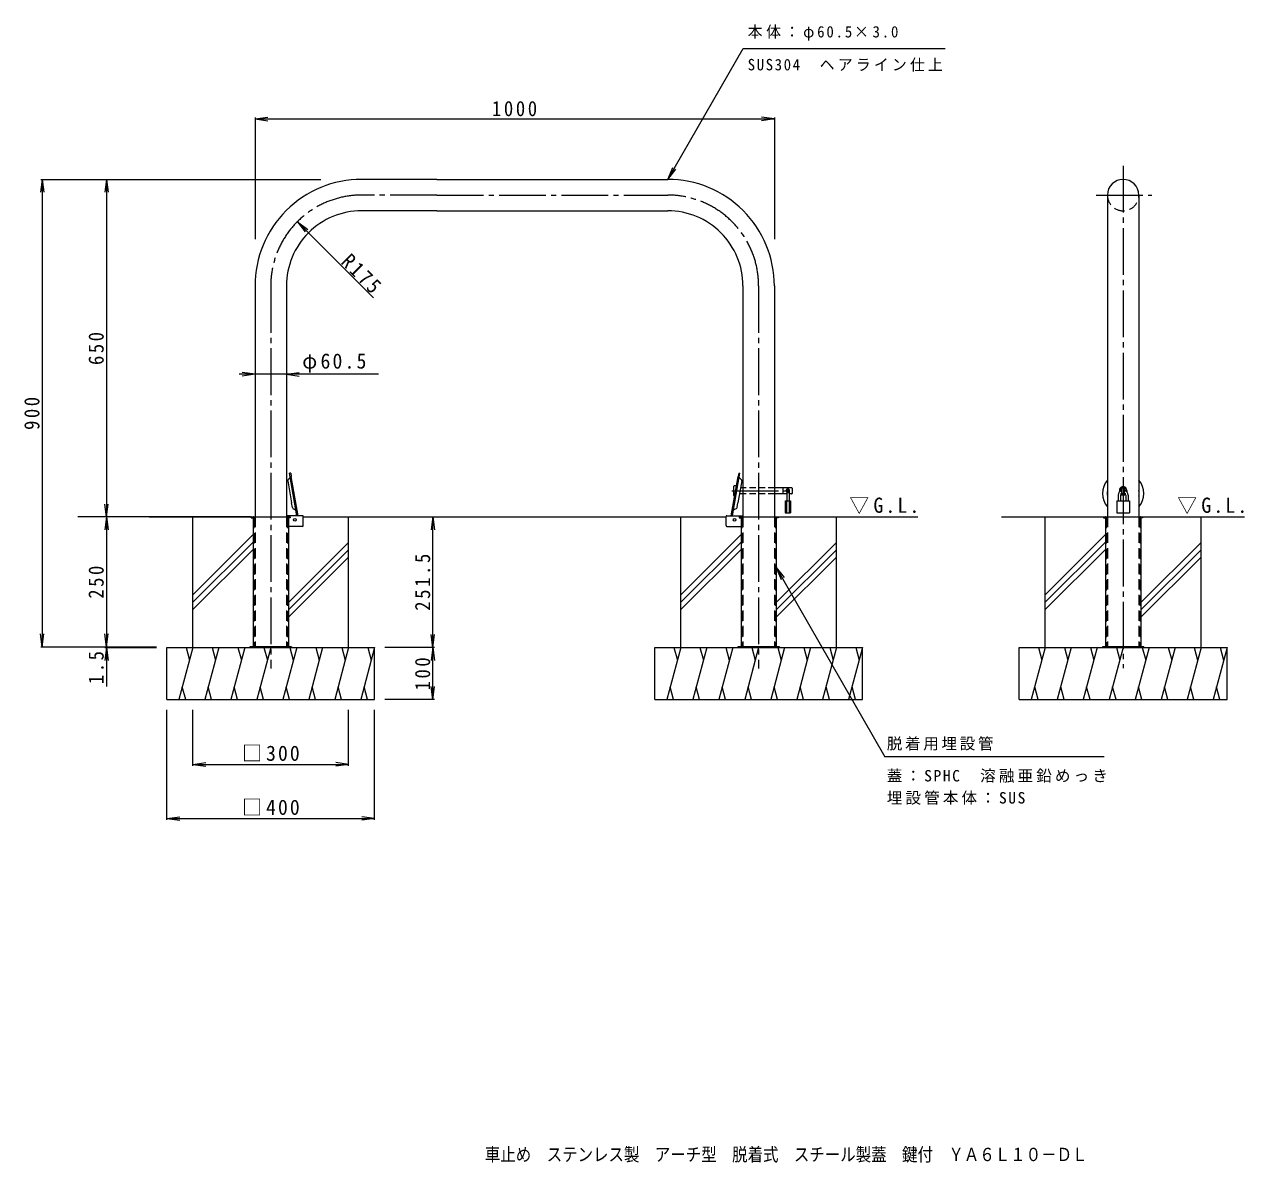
# Model space of a CAD drawing. Units: millimetres, scale not verified. Extents: x -1747 to 1775, y -1370 to 822.
# Drawn here: x -1747 to 601, y -1370 to 822 of the extents above; entities that cross this region are included whole.
import ezdxf
from ezdxf.enums import TextEntityAlignment as Align

# ---------------------------------------------------------------- set-up
doc = ezdxf.new("R2010")
doc.units = ezdxf.units.MM
doc.header["$LTSCALE"] = 10
for name, pattern in [('CHAIN1', [8, 5, -1, 1, -1]), ('CHAIN2', [12, 9, -1, 1, -1]), ('DASHED1', [1.8, 1.2, -0.6]), ('DASHED2', [3, 2, -1])]:
    doc.linetypes.add(name, pattern=pattern)
for name, color, linetype, lineweight in [('C-0', 4, 'Continuous', 18), ('C-1', 7, 'Continuous', 18), ('C-2', 4, 'Continuous', 18), ('C-3', 3, 'DASHED2', 18), ('C-4', 7, 'Continuous', 18), ('C-5', 7, 'Continuous', 18), ('C-6', 7, 'Continuous', 18), ('C-A', 2, 'Continuous', 18), ('C-E', 6, 'Continuous', 9)]:
    doc.layers.add(name, color=color, linetype=linetype, lineweight=lineweight)
doc.layers.add('F-F_F-Fﾚｲﾔ', color=2, linetype='Continuous')
doc.styles.add('ＭＳ ゴシック', font='')
doc.styles.get('ＭＳ ゴシック').set_extended_font_data('MS Gothic')

msp = doc.modelspace()

# ---------------------------------------------------------------- linework, layer by layer
at = {"layer": 'C-0', "color": 7, "linetype": 'CHAIN2'}
for p, q in [((368.93, 549.73), (368.93, -417.54)), ((-952.6, 493.22), (-1097.35, 493.22)), ((-952.6, 493.22), (-507.85, 493.22)), ((317.04, 493.21), (424.07, 493.21)), ((-1272.35, 318.22), (-1272.35, -418.43)), ((-332.85, 318.22), (-332.85, -418.43)), ((-384.71, -76.29), (-266.1, -76.29))]:
    msp.add_line(p, q, dxfattribs=at)
at = {"layer": 'C-0'}
for p, q in [((361.93, -75.45), (361.93, -77.36)), ((375.93, -75.45), (375.93, -77.36)), ((-1309.85, -126.53), (-1309.85, -128.03)), ((-1309.85, -126.53), (-1309.85, -128.03)), ((-1309.85, -126.53), (-1234.85, -126.53)), ((-1309.85, -128.03), (-1306.35, -128.03)), ((-1306.35, -128.03), (-1306.35, -376.53)), ((-1238.35, -128.03), (-1238.35, -376.53)), ((-1234.85, -128.03), (-1238.35, -128.03)), ((-1234.85, -126.53), (-1234.85, -128.03)), ((-370.35, -126.53), (-370.35, -128.03)), ((-370.35, -126.53), (-370.35, -128.03)), ((-370.35, -126.53), (-295.35, -126.53)), ((-370.35, -128.03), (-366.85, -128.03)), ((-366.85, -128.03), (-366.85, -376.53)), ((-298.85, -128.03), (-298.85, -376.53)), ((-295.35, -128.03), (-298.85, -128.03)), ((-295.35, -126.53), (-295.35, -128.03)), ((331.43, -126.53), (331.43, -128.03)), ((331.43, -126.53), (331.43, -128.03)), ((331.43, -126.53), (406.43, -126.53)), ((331.43, -128.03), (334.93, -128.03)), ((334.93, -128.03), (334.93, -376.53)), ((402.93, -128.03), (402.93, -376.53)), ((406.43, -128.03), (402.93, -128.03)), ((406.43, -126.53), (406.43, -128.03))]:
    msp.add_line(p, q, dxfattribs=at)
at = {"layer": 'C-0', "linetype": 'DASHED2'}
for p, q in [((-1304.85, -128.03), (-1304.85, -376.53)), ((-1239.85, -128.03), (-1239.85, -376.53)), ((-365.35, -128.03), (-365.35, -376.53)), ((-300.35, -128.03), (-300.35, -376.53)), ((336.43, -128.03), (336.43, -376.53)), ((401.43, -128.03), (401.43, -376.53))]:
    msp.add_line(p, q, dxfattribs=at)
at = {"layer": 'C-0', "color": 7, "linetype": 'CHAIN2'}
for centre, start, end in [((-1097.35, 318.22), 89.99976, 180), ((-507.85, 318.22), 0, 90.00024)]:
    msp.add_arc(centre, 175, start, end, dxfattribs=at)
at = {"layer": 'C-0'}
for centre, start, end in [((368.93, -75.45), 359.99939, 180.00061), ((368.93, -77.36), 179.99939, 187.6925), ((368.93, -77.36), 229.58139, 310.41597), ((368.93, -77.36), 352.30522, 0.00061)]:
    msp.add_arc(centre, 7, start, end, dxfattribs=at)
at = {"layer": 'C-0', "linetype": 'DASHED2'}
for centre, start, end in [((-1306.35, -128.03), 0, 90), ((-1238.35, -128.03), 90, 180), ((-366.85, -128.03), 0, 90), ((-298.85, -128.03), 90, 180), ((334.93, -128.03), 0, 90), ((402.93, -128.03), 90, 180)]:
    msp.add_arc(centre, 1.5, start, end, dxfattribs=at)
at = {"layer": 'C-1', "color": 3}
for p, q in [((338.68, -21.55), (338.68, -126.53)), ((399.18, -37.04), (399.18, -126.53)), ((-1211.1, -124.23), (-1242.1, -124.23)), ((-1209.6, -143.23), (-1209.6, -125.73)), ((-395.6, -143.23), (-395.6, -125.73)), ((-394.1, -124.23), (-363.1, -124.23)), ((-1211.1, -144.73), (-1238.35, -144.73)), ((-394.1, -144.73), (-366.85, -144.73))]:
    msp.add_line(p, q, dxfattribs=at)
at = {"layer": 'C-1'}
for p, q in [((-1312.35, -376.53), (-1312.35, -378.03)), ((-1232.35, -376.53), (-1312.35, -376.53)), ((-1284.85, -376.53), (-1284.85, -378.03)), ((-1259.85, -376.53), (-1259.85, -378.03)), ((-1232.35, -376.53), (-1232.35, -378.03)), ((-372.85, -376.53), (-372.85, -378.03)), ((-292.85, -376.53), (-372.85, -376.53)), ((-345.35, -376.53), (-345.35, -378.03)), ((-320.35, -376.53), (-320.35, -378.03)), ((-292.85, -376.53), (-292.85, -378.03)), ((328.93, -376.53), (328.93, -378.03)), ((408.93, -376.53), (328.93, -376.53)), ((356.43, -376.53), (356.43, -378.03)), ((381.43, -376.53), (381.43, -378.03)), ((408.93, -376.53), (408.93, -378.03))]:
    msp.add_line(p, q, dxfattribs=at)
at = {"layer": 'C-1', "color": 3}
for centre, start, end in [((-1211.1, -125.73), 0, 90), ((-394.1, -125.73), 90, 180), ((-1211.1, -143.23), 270, 0), ((-394.1, -143.23), 180, 270)]:
    msp.add_arc(centre, 1.5, start, end, dxfattribs=at)
at = {"layer": 'C-2', "color": 3}
for p, q in [((-952.6, 523.47), (-1097.34, 523.47)), ((-952.6, 523.47), (-507.85, 523.47)), ((338.68, 493.21), (338.68, -55.91)), ((399.18, 493.21), (399.18, -55.85)), ((-952.6, 462.97), (-1097.35, 462.97)), ((-952.6, 462.97), (-507.85, 462.97)), ((-1302.6, 318.22), (-1302.6, -126.53)), ((-1242.1, 318.22), (-1242.1, -126.53)), ((-363.1, 318.22), (-363.1, -126.53)), ((-302.6, 318.22), (-302.6, -126.53))]:
    msp.add_line(p, q, dxfattribs=at)
at = {"layer": 'C-2'}
for p, q in [((-1233.92, -42.19), (-1236.18, -42.59)), ((-1221.79, -124.23), (-1236.18, -42.59)), ((-1233.92, -42.19), (-1232.72, -49)), ((-383.4, -124.23), (-369.01, -42.59)), ((-371.28, -42.19), (-372.48, -49)), ((-371.28, -42.19), (-369.01, -42.59)), ((-1239.73, -56.99), (-1232.26, -99.4)), ((-1238.9, -54.35), (-1235.08, -50.53)), ((-1219.45, -124.23), (-1232.72, -49)), ((-385.74, -124.23), (-372.48, -49)), ((-365.46, -56.99), (-372.93, -99.4)), ((-366.29, -54.35), (-370.11, -50.53)), ((-1230.64, -108.56), (-1232.26, -99.4)), ((-1228.97, -110.75), (-1224.06, -113.04)), ((-376.22, -110.75), (-381.13, -113.04)), ((-374.55, -108.56), (-372.93, -99.4))]:
    msp.add_line(p, q, dxfattribs=at)
at = {"layer": 'C-2', "color": 3}
for centre, radius, start, end in [((-1097.35, 318.22), 205.25, 89.99977, 180), ((-507.85, 318.22), 205.25, 0, 90.00023), ((368.93, 493.21), 30.25, 0, 180), ((-1097.35, 318.22), 144.75, 89.9998, 180), ((-507.85, 318.22), 144.75, 0, 90.0002)]:
    msp.add_arc(centre, radius, start, end, dxfattribs=at)
at = {"layer": 'C-2', "color": 3, "linetype": 'DASHED2'}
msp.add_arc((368.93, 493.21), 30.25, 180.00047, 0.00047, dxfattribs=at)
at = {"layer": 'C-2'}
for centre, radius, start, end in [((-1236.78, -56.47), 3, 135.00081, 190.00044), ((-1235.58, -50.03), 0.7, 315.00111, 10.00201), ((-369.61, -50.03), 0.7, 169.99799, 224.99889), ((-368.41, -56.47), 3, 349.99956, 44.99919), ((-1227.69, -108.04), 3, 190.00035, 244.99828), ((-1224.36, -113.68), 0.7, 9.99756, 64.99773), ((-380.83, -113.68), 0.7, 115.00227, 170.00244), ((-377.5, -108.04), 3, 295.00172, 349.99965)]:
    msp.add_arc(centre, radius, start, end, dxfattribs=at)
for major_axis, start_param, end_param in [((39.75, 0), 2.435662, 3.8475233), ((39.75, 0), 5.5772489, 6.9870586), ((30.75, 0), 2.9610315, 3.3221538), ((30.75, 0), 6.1025973, 6.4637734)]:
    msp.add_ellipse((368.93, -81.38), major_axis=major_axis, ratio=0.9945, start_param=start_param, end_param=end_param, dxfattribs=at)
at = {"layer": 'C-3'}
for p, q in [((-1302.6, -126.53), (-1302.6, -376.53)), ((-1242.1, -126.53), (-1242.1, -376.53)), ((-363.1, -126.53), (-363.1, -376.53)), ((-302.6, -126.53), (-302.6, -376.53)), ((338.68, -126.53), (338.68, -376.53)), ((399.18, -126.53), (399.18, -376.53))]:
    msp.add_line(p, q, dxfattribs=at)
at = {"layer": 'C-4'}
for p, q in [((-1302.6, 639.73), (-1277.81, 642.99)), ((-1302.6, 642.73), (-1302.6, 408.14)), ((-1302.6, 639.73), (-1277.81, 636.46)), ((-1302.6, 639.73), (-302.6, 639.73)), ((-302.6, 639.73), (-327.38, 642.99)), ((-302.6, 639.73), (-327.38, 636.46)), ((-302.6, 642.73), (-302.6, 408.14)), ((-1712.22, 523.47), (-1715.48, 498.69)), ((-1715.22, 523.47), (-1175.65, 523.47)), ((-1712.22, 523.47), (-1712.22, -376.53)), ((-1712.22, 523.47), (-1708.95, 498.69)), ((-1588.57, 523.47), (-1591.84, 498.69)), ((-1588.57, 523.47), (-1588.57, -126.53)), ((-1588.57, 523.47), (-1585.31, 498.69)), ((-1221.05, 442.01), (-1205.83, 422.17)), ((-1064.99, 148.08), (-1333.06, 148.08)), ((-1302.6, 148.08), (-1327.38, 151.34)), ((-1302.6, 148.08), (-1327.38, 144.81)), ((-1302.6, 148.08), (-1302.6, 146.28)), ((-1242.1, 148.08), (-1217.31, 151.34)), ((-1242.1, 148.08), (-1242.1, 146.28)), ((-1242.1, 148.08), (-1217.31, 144.81)), ((-1588.57, -126.53), (-1591.84, -101.74)), ((-1588.57, -126.53), (-1585.31, -101.74)), ((-1588.57, -126.53), (-1591.84, -151.31)), ((-1588.57, -126.53), (-1588.57, -378.03)), ((-1588.57, -126.53), (-1585.31, -151.31)), ((-959.95, -126.53), (-963.21, -151.32)), ((-959.95, -378.03), (-959.95, -126.53)), ((-959.95, -126.53), (-956.69, -151.32)), ((-1712.22, -376.53), (-1715.48, -351.74)), ((-1712.22, -376.53), (-1708.95, -351.74)), ((-1588.57, -376.53), (-1591.84, -351.74)), ((-1588.57, -376.53), (-1591.84, -351.74)), ((-1588.57, -376.53), (-1585.31, -351.74)), ((-1588.57, -376.53), (-1585.31, -351.74)), ((-959.95, -378.03), (-963.21, -353.24)), ((-959.95, -378.03), (-956.69, -353.24)), ((-1715.22, -376.53), (-1492.35, -376.53)), ((-1588.57, -378.03), (-1591.84, -402.81)), ((-1591.57, -378.03), (-1492.35, -378.03)), ((-1588.57, -378.03), (-1585.31, -402.81)), ((-1588.57, -378.03), (-1588.57, -452.98)), ((-956.95, -378.03), (-1052.35, -378.03)), ((-959.95, -378.03), (-963.21, -402.81)), ((-959.95, -478.03), (-959.95, -378.03)), ((-959.95, -378.03), (-956.69, -402.81)), ((-959.95, -478.03), (-963.21, -453.24)), ((-959.95, -478.03), (-956.69, -453.24)), ((-956.95, -478.03), (-1052.35, -478.03)), ((-1472.35, -710.13), (-1472.35, -498.03)), ((-1422.35, -606.02), (-1422.35, -498.03)), ((-1122.35, -606.02), (-1122.35, -498.03)), ((-1072.35, -710.13), (-1072.35, -498.03)), ((-1422.35, -603.02), (-1397.56, -599.76)), ((-1422.35, -603.02), (-1122.35, -603.02)), ((-1422.35, -603.02), (-1397.56, -606.28)), ((-1122.35, -603.02), (-1147.13, -599.76)), ((-1122.35, -603.02), (-1147.13, -606.28)), ((-1472.35, -707.13), (-1447.56, -703.87)), ((-1072.35, -707.13), (-1097.13, -703.87)), ((-1472.35, -707.13), (-1072.35, -707.13)), ((-1472.35, -707.13), (-1447.56, -710.39)), ((-1072.35, -707.13), (-1097.13, -710.39))]:
    msp.add_line(p, q, dxfattribs=at)
msp.add_lwpolyline([(-1074.6, 295.46), (-1221.05, 442.01), (-1201.22, 426.79)], dxfattribs=at)
at = {"layer": 'C-5'}
for p, q in [((-507.85, 523.47), (-362.41, 775.39)), ((-362.41, 775.39), (25.96, 775.4)), ((-507.85, 523.47), (-498.28, 546.57)), ((-507.85, 523.47), (-492.63, 543.31)), ((366.43, -81.06), (366.43, -71.52)), ((371.43, -81.06), (371.43, -71.52)), ((-298.85, -223.67), (-89.73, -588.46)), ((-298.85, -223.67), (-283.63, -243.5)), ((-298.85, -223.67), (-289.28, -246.77)), ((332.27, -588.46), (-89.73, -588.46))]:
    msp.add_line(p, q, dxfattribs=at)
for centre, radius, start, end in [((368.93, -76.29), 6, 349.8367, 190.1633), ((368.93, -76.29), 6, 234.7027, 305.2973), ((367.43, -71.52), 1, 107.45982, 180), ((367.43, -81.06), 1, 180, 252.54018), ((370.43, -71.52), 1, 0, 72.54018), ((370.43, -81.06), 1, 287.45982, 0)]:
    msp.add_arc(centre, radius, start, end, dxfattribs=at)
at = {"layer": 'C-6'}
for p, q in [((-380.59, -85.29), (-380.59, -67.29)), ((-379.59, -66.29), (-375.53, -66.29)), ((-363.1, -70.29), (-367.8, -70.29)), ((-269.59, -70.29), (-302.6, -70.29)), ((-286.59, -70.29), (-286.59, -82.29)), ((-379.05, -86.29), (-379.59, -86.29)), ((-363.1, -82.29), (-369.92, -82.29)), ((-278.84, -82.29), (-302.6, -82.29)), ((-269.59, -82.29), (-274.34, -82.29)), ((-268.59, -71.29), (-268.59, -81.29))]:
    msp.add_line(p, q, dxfattribs=at)
at = {"layer": 'C-6', "linetype": 'DASHED1'}
for p, q in [((-302.6, -70.29), (-363.1, -70.29)), ((-302.6, -82.29), (-363.1, -82.29))]:
    msp.add_line(p, q, dxfattribs=at)
at = {"layer": 'C-6', "linetype": 'CHAIN1'}
msp.add_line((-276.59, -71.78), (-276.59, -80.84), dxfattribs=at)
at = {"layer": 'C-6', "color": 2}
for p, q in [((359.43, -84.79), (359.43, -95.29)), ((363.93, -84.79), (363.93, -95.29)), ((373.93, -84.79), (373.93, -95.29)), ((378.43, -84.79), (378.43, -95.29)), ((356.93, -95.29), (380.93, -95.29)), ((380.93, -95.29), (380.93, -118.79))]:
    msp.add_line(p, q, dxfattribs=at)
at = {"layer": 'C-6', "color": 6, "lineweight": 9}
for p, q in [((-1309.85, -126.53), (-1643.59, -126.53)), ((-1209.6, -126.53), (-395.6, -126.53)), ((-302.6, -126.53), (-26.18, -126.53))]:
    msp.add_line(p, q, dxfattribs=at)
at = {"layer": 'C-6', "color": 2}
msp.add_lwpolyline([(356.93, -95.29), (356.93, -118.79), (380.93, -118.79)], dxfattribs=at)
at = {"layer": 'C-6'}
for centre, radius, start, end in [((-379.59, -67.29), 1, 90, 180), ((-269.59, -71.29), 1, 0, 90), ((-379.59, -85.29), 1, 180, 270), ((-276.59, -76.29), 3.5, 310.00473, 229.99223), ((-269.59, -81.29), 1, 270, 0)]:
    msp.add_arc(centre, radius, start, end, dxfattribs=at)
at = {"layer": 'C-6', "color": 2}
for radius, start, end in [(9.5, 105.25735, 180), (5, 119.99915, 180), (9.5, 0, 74.74271), (5, 0, 60.00085)]:
    msp.add_arc((368.93, -84.79), radius, start, end, dxfattribs=at)
at = {"layer": 'C-A'}
for p, q in [((-278.84, -77.54), (-278.84, -95.29)), ((-274.34, -77.54), (-274.34, -95.29)), ((-281.59, -95.29), (-271.59, -95.29)), ((-279.34, -95.29), (-279.34, -118.79)), ((-273.84, -95.29), (-273.84, -118.79)), ((-271.59, -95.29), (-271.59, -118.79))]:
    msp.add_line(p, q, dxfattribs=at)
msp.add_lwpolyline([(-281.59, -95.29), (-281.59, -118.79), (-271.59, -118.79)], dxfattribs=at)
msp.add_arc((-276.59, -77.54), 2.25, 0, 180, dxfattribs=at)
at = {"layer": 'C-E'}
for p, q in [((-1506.56, -126.53), (-1309.85, -126.53)), ((-1422.35, -378.03), (-1422.35, -126.53)), ((-1209.6, -126.53), (-1038.95, -126.53)), ((-1122.35, -378.03), (-1122.35, -126.53)), ((-567.06, -126.53), (-395.6, -126.53)), ((-482.85, -378.03), (-482.85, -126.53)), ((-295.35, -126.53), (-99.45, -126.53)), ((-182.85, -378.03), (-182.85, -126.53)), ((134.72, -126.53), (331.43, -126.53)), ((218.93, -378.03), (218.93, -126.53)), ((406.43, -126.53), (602.33, -126.53)), ((518.93, -378.03), (518.93, -126.53)), ((-1306.35, -160.72), (-1422.35, -276.72)), ((-366.85, -160.72), (-482.85, -276.72)), ((334.93, -160.72), (218.93, -276.72)), ((-1306.35, -174.86), (-1422.35, -290.86)), ((-1122.35, -175.6), (-1238.35, -291.6)), ((-366.85, -174.86), (-482.85, -290.86)), ((-182.85, -175.6), (-298.85, -291.6)), ((334.93, -174.86), (218.93, -290.86)), ((518.93, -175.6), (402.93, -291.6)), ((-1306.35, -189), (-1422.35, -305)), ((-1122.35, -189.74), (-1238.35, -305.74)), ((-1122.35, -203.89), (-1238.35, -319.89)), ((-366.85, -189), (-482.85, -305)), ((-182.85, -189.74), (-298.85, -305.74)), ((-182.85, -203.88), (-298.85, -319.88)), ((334.93, -189), (218.93, -305)), ((518.93, -189.74), (402.93, -305.74)), ((518.93, -203.88), (402.93, -319.88)), ((-1472.35, -378.03), (-1072.35, -378.03)), ((-1472.35, -478.03), (-1472.35, -378.03)), ((-1422.35, -378.03), (-1449.14, -478.03)), ((-1435.4, -378.03), (-1428.87, -402.38)), ((-1372.35, -378.03), (-1399.14, -478.03)), ((-1385.4, -378.03), (-1378.87, -402.38)), ((-1322.35, -378.03), (-1349.14, -478.03)), ((-1335.4, -378.03), (-1328.87, -402.38)), ((-1272.35, -378.03), (-1299.14, -478.03)), ((-1285.4, -378.03), (-1278.87, -402.38)), ((-1222.35, -378.03), (-1249.14, -478.03)), ((-1235.4, -378.03), (-1228.87, -402.38)), ((-1172.35, -378.03), (-1199.14, -478.03)), ((-1185.4, -378.03), (-1178.87, -402.38)), ((-1122.35, -378.03), (-1149.14, -478.03)), ((-1135.4, -378.03), (-1128.87, -402.38)), ((-1072.35, -378.03), (-1099.14, -478.03)), ((-1085.4, -378.03), (-1078.87, -402.38)), ((-1072.35, -478.03), (-1072.35, -378.03)), ((-532.85, -378.03), (-132.85, -378.03)), ((-532.85, -478.03), (-532.85, -378.03)), ((-482.85, -378.03), (-509.64, -478.03)), ((-495.9, -378.03), (-489.37, -402.38)), ((-432.85, -378.03), (-459.64, -478.03)), ((-445.9, -378.03), (-439.37, -402.38)), ((-382.85, -378.03), (-409.64, -478.03)), ((-395.9, -378.03), (-389.37, -402.38)), ((-332.85, -378.03), (-359.64, -478.03)), ((-345.9, -378.03), (-339.37, -402.38)), ((-282.85, -378.03), (-309.64, -478.03)), ((-295.9, -378.03), (-289.37, -402.38)), ((-232.85, -378.03), (-259.64, -478.03)), ((-245.9, -378.03), (-239.37, -402.38)), ((-182.85, -378.03), (-209.64, -478.03)), ((-195.9, -378.03), (-189.37, -402.38)), ((-132.85, -378.03), (-159.64, -478.03)), ((-145.9, -378.03), (-139.37, -402.38)), ((-132.85, -478.03), (-132.85, -378.03)), ((168.93, -378.03), (568.93, -378.03)), ((168.93, -478.03), (168.93, -378.03)), ((218.93, -378.03), (192.14, -478.03)), ((205.88, -378.03), (212.41, -402.38)), ((268.93, -378.03), (242.14, -478.03)), ((255.88, -378.03), (262.41, -402.38)), ((318.93, -378.03), (292.14, -478.03)), ((305.88, -378.03), (312.41, -402.38)), ((368.93, -378.03), (342.14, -478.03)), ((355.88, -378.03), (362.41, -402.38)), ((418.93, -378.03), (392.14, -478.03)), ((405.88, -378.03), (412.41, -402.38)), ((468.93, -378.03), (442.14, -478.03)), ((455.88, -378.03), (462.41, -402.38)), ((518.93, -378.03), (492.14, -478.03)), ((505.88, -378.03), (512.41, -402.38)), ((568.93, -378.03), (542.14, -478.03)), ((555.88, -378.03), (562.41, -402.38)), ((568.93, -478.03), (568.93, -378.03)), ((-1436.09, -478.03), (-1442.62, -453.68)), ((-1386.09, -478.03), (-1392.62, -453.68)), ((-1336.09, -478.03), (-1342.62, -453.68)), ((-1286.09, -478.03), (-1292.62, -453.68)), ((-1236.09, -478.03), (-1242.62, -453.68)), ((-1186.09, -478.03), (-1192.62, -453.68)), ((-1136.09, -478.03), (-1142.62, -453.68)), ((-1086.09, -478.03), (-1092.62, -453.68)), ((-496.59, -478.03), (-503.12, -453.68)), ((-446.59, -478.03), (-453.12, -453.68)), ((-396.59, -478.03), (-403.12, -453.68)), ((-346.59, -478.03), (-353.12, -453.68)), ((-296.59, -478.03), (-303.12, -453.68)), ((-246.59, -478.03), (-253.12, -453.68)), ((-196.59, -478.03), (-203.12, -453.68)), ((-146.59, -478.03), (-153.12, -453.68)), ((205.19, -478.03), (198.66, -453.68)), ((255.19, -478.03), (248.66, -453.68)), ((305.19, -478.03), (298.66, -453.68)), ((355.19, -478.03), (348.66, -453.68)), ((405.19, -478.03), (398.66, -453.68)), ((455.19, -478.03), (448.66, -453.68)), ((505.19, -478.03), (498.66, -453.68)), ((555.19, -478.03), (548.66, -453.68)), ((-1472.35, -478.03), (-1072.35, -478.03)), ((-532.85, -478.03), (-132.85, -478.03)), ((168.93, -478.03), (568.93, -478.03))]:
    msp.add_line(p, q, dxfattribs=at)
at = {"layer": 'C-E', "color": 4, "lineweight": 18}
for centre in [(-1226, -132.03), (-379.2, -132.03)]:
    msp.add_circle(centre, 2.5, dxfattribs=at)

# ---------------------------------------------------------------- texts
at = {"layer": 'C-4', "color": 2, "char_height": 29.33, "attachment_point": 7, "style": 'ＭＳ ゴシック'}
for s, insert in [('\\T1.28;\\W0.9;1000', (-846.35, 644.73)), ('\\T1.22;\\W0.95;φ60.5', (-1211.64, 151.08)), ('\\T1.21;\\W0.95;□300', (-1327.35, -597.02)), ('\\T1.21;\\W0.95;□400', (-1327.35, -701.13))]:
    msp.add_mtext(s, dxfattribs=dict(at, insert=insert))
for s, insert, rotation in [('\\T1.28;\\W0.9;R175', (-1139.28, 362.25), 315), ('\\T1.27;\\W0.9;650', (-1593.57, 165.97), 90), ('\\T1.27;\\W0.9;900', (-1717.22, 40.97), 90), ('\\T1.28;\\W0.9;251.5', (-964.95, -307.28), 90), ('\\T1.27;\\W0.9;250', (-1593.57, -284.03), 90), ('\\T1.27;\\W0.9;1.5', (-1593.57, -448.45), 90), ('\\T1.27;\\W0.9;100', (-964.95, -460.53), 90)]:
    msp.add_mtext(s, dxfattribs=dict(at, insert=insert, rotation=rotation))
at = {"layer": 'C-5', "char_height": 21.99, "attachment_point": 7, "style": 'ＭＳ ゴシック'}
for s, insert in [('\\T1.25;\\W0.95;本体：φ60.5×3.0', (-354.04, 790.79)), ('\\T1.22;\\W0.95;SUS304\u3000ヘアライン仕上', (-354.04, 731.05)), ('\\T1.17;脱着用埋設管', (-86.17, -576.6)), ('\\T1.2;蓋：SPHC\u3000溶融亜鉛めっき', (-86.17, -638.38)), ('\\T1.2;埋設管本体：SUS', (-86.17, -680.93))]:
    msp.add_mtext(s, dxfattribs=dict(at, insert=insert))
at = {"layer": 'C-5', "color": 2, "char_height": 29.33, "attachment_point": 7, "style": 'ＭＳ ゴシック'}
for insert in [(-158.22, -121.3), (473.11, -121.3)]:
    msp.add_mtext('\\T1.22;\\W0.95;▽G.L.', dxfattribs=dict(at, insert=insert))
at = {"layer": 'F-F_F-Fﾚｲﾔ', "style": 'ＭＳ ゴシック', "width": 0.85}
msp.add_text('車止め\u3000ステンレス製\u3000アーチ型\u3000脱着式\u3000スチール製蓋\u3000鍵付\u3000ＹＡ６Ｌ１０－ＤＬ', height=25.66, dxfattribs=at).set_placement((-860, -1374.79), align=Align.BOTTOM_LEFT)

doc.saveas('drawing.dxf')
